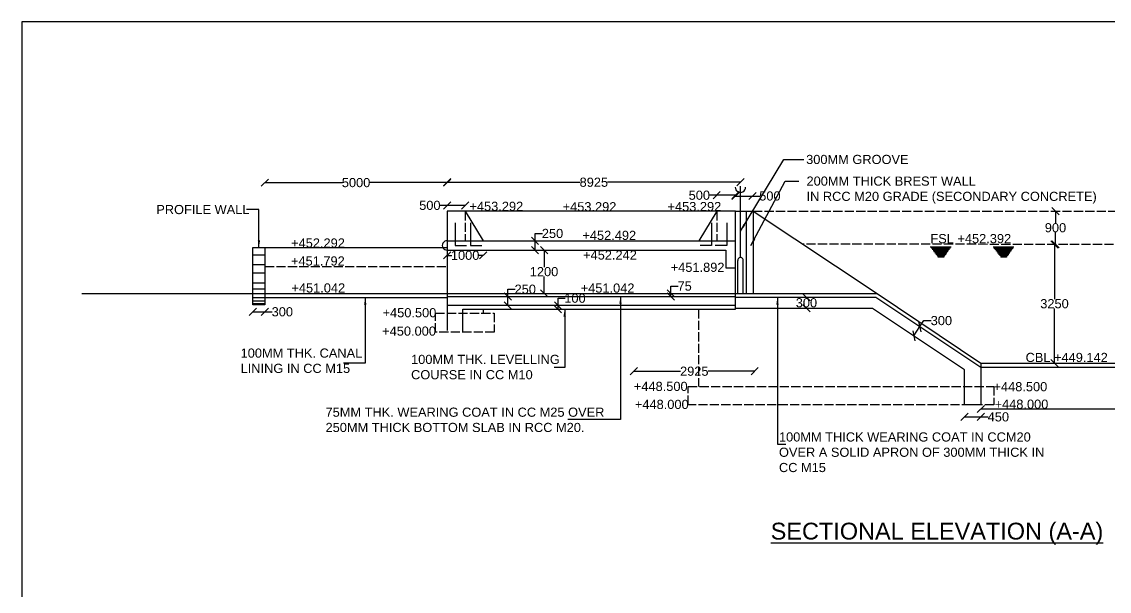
# Model space of a CAD drawing. Header units: millimetres. Extents: x 5124 to 6568637, y 2311 to 91879094.
# Drawn here: x 3738032 to 3752270, y 45948321 to 45955780 of the extents above; entities that cross this region are included whole.
import ezdxf

# ---------------------------------------------------------------- set-up
doc = ezdxf.new("R2010")
doc.units = ezdxf.units.MM
doc.header["$MEASUREMENT"] = 0
doc.linetypes.add('ACAD_ISO02W100', pattern=[15, 12, -3])
for name, color, linetype in [('DIMENSION', 7, 'Continuous'), ('DRAWING', 7, 'Continuous'), ('TEXT', 7, 'Continuous')]:
    doc.layers.add(name, color=color, linetype=linetype)
doc.styles.get("Standard").update_dxf_attribs({"font": 'arial.ttf', "height": 120})
doc.dimstyles.get("Standard").update_dxf_attribs({"dimtxt": 200, "dimasz": 110, "dimexe": 0.18, "dimexo": 0.0625, "dimgap": 0.09, "dimtad": 0, "dimtih": 1, "dimtoh": 1, "dimdec": 0, "dimzin": 0, "dimdsep": 46, "dimtxsty": 'Standard', "dimblk": 'OBLIQUE', "dimcen": 0.09, "dimse1": 1, "dimse2": 1, "dimadec": 0, "dimazin": 0, "dimtfac": 1, "dimtdec": 0, "dimtofl": 0, "dimtmove": 0, "dimatfit": 3, "dimfxl": 1, "dimtolj": 1, "dimtzin": 0, "dimarcsym": 0})

# ---------------------------------------------------------------- blocks, each defined once
blk = doc.blocks.new('_Oblique')
at = {"color": 0, "linetype": 'ByBlock', "lineweight": -2}
blk.add_line((-0.5, -0.5), (0.5, 0.5), dxfattribs=at)
blk = doc.blocks.new('*D91')
at = {"layer": 'Defpoints', "color": 0, "linetype": 'Continuous', "transparency": 16777216}
for p in [(3743602, 45953672), (3741216, 45952823), (3743602, 45952823)]:
    blk.add_point(p, dxfattribs=at)
at = {"layer": 'DIMENSION', "color": 0, "linetype": 'Continuous', "lineweight": -2, "transparency": 16777216}
for p, q in [((3741216, 45953672), (3742230, 45953672)), ((3743602, 45953672), (3742588, 45953672))]:
    blk.add_line(p, q, dxfattribs=at)
at = {"layer": 'DIMENSION', "color": 0, "linetype": 'Continuous', "lineweight": -2, "transparency": 16777216, "xscale": 95, "yscale": 95, "zscale": 95, "rotation": 180}
blk.add_blockref('_Oblique', (3741216, 45953672), dxfattribs=at)
at = {"layer": 'DIMENSION', "color": 0, "linetype": 'Continuous', "lineweight": -2, "transparency": 16777216, "xscale": 95, "yscale": 95, "zscale": 95}
blk.add_blockref('_Oblique', (3743602, 45953672), dxfattribs=at)
at = {"layer": 'DIMENSION', "color": 0, "linetype": 'Continuous', "transparency": 16777216, "insert": (3742409, 45953672), "char_height": 120, "attachment_point": 5}
blk.add_mtext('\\A1;5000', dxfattribs=at)
blk = doc.blocks.new('*D92')
at = {"layer": 'Defpoints', "color": 0, "linetype": 'Continuous', "transparency": 16777216}
for p in [(3743602, 45953374), (3743602, 45953297), (3743838, 45953297)]:
    blk.add_point(p, dxfattribs=at)
at = {"layer": 'DIMENSION', "color": 0, "linetype": 'Continuous', "lineweight": -2, "transparency": 16777216}
for p, q in [((3743602, 45953374), (3743507, 45953374)), ((3743838, 45953374), (3743602, 45953374))]:
    blk.add_line(p, q, dxfattribs=at)
at = {"layer": 'DIMENSION', "color": 0, "linetype": 'Continuous', "lineweight": -2, "transparency": 16777216, "xscale": 95, "yscale": 95, "zscale": 95, "rotation": 180}
blk.add_blockref('_Oblique', (3743602, 45953374), dxfattribs=at)
at = {"layer": 'DIMENSION', "color": 0, "linetype": 'Continuous', "lineweight": -2, "transparency": 16777216, "xscale": 95, "yscale": 95, "zscale": 95}
blk.add_blockref('_Oblique', (3743838, 45953374), dxfattribs=at)
at = {"layer": 'DIMENSION', "color": 0, "linetype": 'Continuous', "transparency": 16777216, "insert": (3743375, 45953374), "char_height": 120, "attachment_point": 5}
blk.add_mtext('\\A1;500', dxfattribs=at)
blk = doc.blocks.new('*D93')
at = {"layer": 'Defpoints', "color": 0, "linetype": 'Continuous', "transparency": 16777216}
for p in [(3744752, 45952910), (3744752, 45952910), (3744752, 45952789)]:
    blk.add_point(p, dxfattribs=at)
at = {"layer": 'DIMENSION', "color": 0, "linetype": 'Continuous', "lineweight": -2, "transparency": 16777216}
for p, q in [((3744752, 45952910), (3744752, 45953006)), ((3744752, 45953006), (3744848, 45953006)), ((3744752, 45952789), (3744752, 45952910))]:
    blk.add_line(p, q, dxfattribs=at)
at = {"layer": 'DIMENSION', "color": 0, "linetype": 'Continuous', "lineweight": -2, "transparency": 16777216, "xscale": 95, "yscale": 95, "zscale": 95}
for p, rotation in [((3744752, 45952910), 90), ((3744752, 45952789), 270)]:
    blk.add_blockref('_Oblique', p, dxfattribs=dict(at, rotation=rotation))
at = {"layer": 'DIMENSION', "color": 0, "linetype": 'Continuous', "transparency": 16777216, "insert": (3744981, 45953006), "char_height": 120, "attachment_point": 5}
blk.add_mtext('\\A1;250', dxfattribs=at)
blk = doc.blocks.new('*D94')
at = {"layer": 'Defpoints', "color": 0, "linetype": 'Continuous', "transparency": 16777216}
for p in [(3743602, 45952789), (3744072, 45952910), (3744072, 45952720)]:
    blk.add_point(p, dxfattribs=at)
at = {"layer": 'DIMENSION', "color": 0, "linetype": 'Continuous', "lineweight": -2, "transparency": 16777216}
for p, q in [((3743602, 45952720), (3743664, 45952720)), ((3744072, 45952720), (3744011, 45952720))]:
    blk.add_line(p, q, dxfattribs=at)
at = {"layer": 'DIMENSION', "color": 0, "linetype": 'Continuous', "lineweight": -2, "transparency": 16777216, "xscale": 95, "yscale": 95, "zscale": 95, "rotation": 180}
blk.add_blockref('_Oblique', (3743602, 45952720), dxfattribs=at)
at = {"layer": 'DIMENSION', "color": 0, "linetype": 'Continuous', "lineweight": -2, "transparency": 16777216, "xscale": 95, "yscale": 95, "zscale": 95}
blk.add_blockref('_Oblique', (3744072, 45952720), dxfattribs=at)
at = {"layer": 'DIMENSION', "color": 0, "linetype": 'Continuous', "transparency": 16777216, "insert": (3743837, 45952720), "char_height": 120, "attachment_point": 5}
blk.add_mtext('\\A1;1000', dxfattribs=at)
blk = doc.blocks.new('*D95')
at = {"layer": 'Defpoints', "color": 0, "linetype": 'Continuous', "transparency": 16777216}
for p in [(3744870, 45952789), (3744870, 45952222), (3744870, 45952222)]:
    blk.add_point(p, dxfattribs=at)
at = {"layer": 'DIMENSION', "color": 0, "linetype": 'Continuous', "lineweight": -2, "transparency": 16777216}
for p, q in [((3744870, 45952789), (3744870, 45952567)), ((3744870, 45952222), (3744870, 45952444))]:
    blk.add_line(p, q, dxfattribs=at)
at = {"layer": 'DIMENSION', "color": 0, "linetype": 'Continuous', "lineweight": -2, "transparency": 16777216, "xscale": 95, "yscale": 95, "zscale": 95}
for p, rotation in [((3744870, 45952789), 90), ((3744870, 45952222), 270)]:
    blk.add_blockref('_Oblique', p, dxfattribs=dict(at, rotation=rotation))
at = {"layer": 'DIMENSION', "color": 0, "linetype": 'Continuous', "transparency": 16777216, "insert": (3744870, 45952506), "char_height": 120, "attachment_point": 5}
blk.add_mtext('\\A1;1200', dxfattribs=at)
blk = doc.blocks.new('*D96')
at = {"layer": 'Defpoints', "color": 0, "linetype": 'Continuous', "transparency": 16777216}
for p in [(3744396, 45952181), (3744471, 45952181), (3744471, 45952062)]:
    blk.add_point(p, dxfattribs=at)
at = {"layer": 'DIMENSION', "color": 0, "linetype": 'Continuous', "lineweight": -2, "transparency": 16777216}
for p, q in [((3744396, 45952181), (3744396, 45952276)), ((3744396, 45952276), (3744490, 45952276)), ((3744396, 45952062), (3744396, 45952181))]:
    blk.add_line(p, q, dxfattribs=at)
at = {"layer": 'DIMENSION', "color": 0, "linetype": 'Continuous', "lineweight": -2, "transparency": 16777216, "xscale": 95, "yscale": 95, "zscale": 95}
for p, rotation in [((3744396, 45952181), 90), ((3744396, 45952062), 270)]:
    blk.add_blockref('_Oblique', p, dxfattribs=dict(at, rotation=rotation))
at = {"layer": 'DIMENSION', "color": 0, "linetype": 'Continuous', "transparency": 16777216, "insert": (3744624, 45952276), "char_height": 120, "attachment_point": 5}
blk.add_mtext('\\A1;250', dxfattribs=at)
blk = doc.blocks.new('*D97')
at = {"layer": 'Defpoints', "color": 0, "linetype": 'Continuous', "transparency": 16777216}
for p in [(3745053, 45952062), (3745062, 45952062), (3745062, 45952013)]:
    blk.add_point(p, dxfattribs=at)
at = {"layer": 'DIMENSION', "color": 0, "linetype": 'Continuous', "lineweight": -2, "transparency": 16777216}
for p, q in [((3745053, 45952062), (3745053, 45952158)), ((3745053, 45952158), (3745148, 45952158)), ((3745053, 45952013), (3745053, 45952062))]:
    blk.add_line(p, q, dxfattribs=at)
at = {"layer": 'DIMENSION', "color": 0, "linetype": 'Continuous', "lineweight": -2, "transparency": 16777216, "xscale": 95, "yscale": 95, "zscale": 95}
for p, rotation in [((3745053, 45952062), 90), ((3745053, 45952013), 270)]:
    blk.add_blockref('_Oblique', p, dxfattribs=dict(at, rotation=rotation))
at = {"layer": 'DIMENSION', "color": 0, "linetype": 'Continuous', "transparency": 16777216, "insert": (3745275, 45952158), "char_height": 120, "attachment_point": 5}
blk.add_mtext('\\A1;100', dxfattribs=at)
blk = doc.blocks.new('*D98')
at = {"layer": 'Defpoints', "color": 0, "linetype": 'Continuous', "transparency": 16777216}
for p in [(3746530, 45952222), (3746530, 45952222), (3746530, 45952181)]:
    blk.add_point(p, dxfattribs=at)
at = {"layer": 'DIMENSION', "color": 0, "linetype": 'Continuous', "lineweight": -2, "transparency": 16777216}
for p, q in [((3746530, 45952222), (3746530, 45952317)), ((3746530, 45952317), (3746626, 45952317)), ((3746530, 45952181), (3746530, 45952222))]:
    blk.add_line(p, q, dxfattribs=at)
at = {"layer": 'DIMENSION', "color": 0, "linetype": 'Continuous', "lineweight": -2, "transparency": 16777216, "xscale": 95, "yscale": 95, "zscale": 95}
for p, rotation in [((3746530, 45952222), 90), ((3746530, 45952181), 270)]:
    blk.add_blockref('_Oblique', p, dxfattribs=dict(at, rotation=rotation))
at = {"layer": 'DIMENSION', "color": 0, "linetype": 'Continuous', "transparency": 16777216, "insert": (3746711, 45952317), "char_height": 120, "attachment_point": 5}
blk.add_mtext('\\A1;75', dxfattribs=at)
blk = doc.blocks.new('*D99')
at = {"layer": 'Defpoints', "color": 0, "linetype": 'Continuous', "transparency": 16777216}
for p in [(3747442, 45953677), (3743602, 45953297), (3747442, 45953297)]:
    blk.add_point(p, dxfattribs=at)
at = {"layer": 'DIMENSION', "color": 0, "linetype": 'Continuous', "lineweight": -2, "transparency": 16777216}
for p, q in [((3743602, 45953677), (3745342, 45953677)), ((3747442, 45953677), (3745702, 45953677))]:
    blk.add_line(p, q, dxfattribs=at)
at = {"layer": 'DIMENSION', "color": 0, "linetype": 'Continuous', "lineweight": -2, "transparency": 16777216, "xscale": 95, "yscale": 95, "zscale": 95, "rotation": 180}
blk.add_blockref('_Oblique', (3743602, 45953677), dxfattribs=at)
at = {"layer": 'DIMENSION', "color": 0, "linetype": 'Continuous', "lineweight": -2, "transparency": 16777216, "xscale": 95, "yscale": 95, "zscale": 95}
blk.add_blockref('_Oblique', (3747442, 45953677), dxfattribs=at)
at = {"layer": 'DIMENSION', "color": 0, "linetype": 'Continuous', "transparency": 16777216, "insert": (3745522, 45953677), "char_height": 120, "attachment_point": 5}
blk.add_mtext('\\A1;8925', dxfattribs=at)
blk = doc.blocks.new('*D100')
at = {"layer": 'Defpoints', "color": 0, "linetype": 'Continuous', "transparency": 16777216}
for p in [(3747130, 45953507), (3747130, 45953297), (3747378, 45953297)]:
    blk.add_point(p, dxfattribs=at)
at = {"layer": 'DIMENSION', "color": 0, "linetype": 'Continuous', "lineweight": -2, "transparency": 16777216}
for p, q in [((3747130, 45953507), (3747036, 45953507)), ((3747378, 45953507), (3747130, 45953507))]:
    blk.add_line(p, q, dxfattribs=at)
at = {"layer": 'DIMENSION', "color": 0, "linetype": 'Continuous', "lineweight": -2, "transparency": 16777216, "xscale": 95, "yscale": 95, "zscale": 95, "rotation": 180}
blk.add_blockref('_Oblique', (3747130, 45953507), dxfattribs=at)
at = {"layer": 'DIMENSION', "color": 0, "linetype": 'Continuous', "lineweight": -2, "transparency": 16777216, "xscale": 95, "yscale": 95, "zscale": 95}
blk.add_blockref('_Oblique', (3747378, 45953507), dxfattribs=at)
at = {"layer": 'DIMENSION', "color": 0, "linetype": 'Continuous', "transparency": 16777216, "insert": (3746903, 45953507), "char_height": 120, "attachment_point": 5}
blk.add_mtext('\\A1;500', dxfattribs=at)
blk = doc.blocks.new('*D88')
at = {"layer": 'Defpoints', "color": 0, "linetype": 'Continuous', "transparency": 16777216}
for p in [(3747378, 45953507), (3747599, 45953497), (3747599, 45953297)]:
    blk.add_point(p, dxfattribs=at)
at = {"layer": 'DIMENSION', "color": 0, "linetype": 'Continuous', "lineweight": -2, "transparency": 16777216}
for p, q in [((3747378, 45953497), (3747599, 45953497)), ((3747599, 45953497), (3747694, 45953497))]:
    blk.add_line(p, q, dxfattribs=at)
at = {"layer": 'DIMENSION', "color": 0, "linetype": 'Continuous', "lineweight": -2, "transparency": 16777216, "xscale": 95, "yscale": 95, "zscale": 95, "rotation": 180}
blk.add_blockref('_Oblique', (3747378, 45953497), dxfattribs=at)
at = {"layer": 'DIMENSION', "color": 0, "linetype": 'Continuous', "lineweight": -2, "transparency": 16777216, "xscale": 95, "yscale": 95, "zscale": 95}
blk.add_blockref('_Oblique', (3747599, 45953497), dxfattribs=at)
at = {"layer": 'DIMENSION', "color": 0, "linetype": 'Continuous', "transparency": 16777216, "insert": (3747827, 45953497), "char_height": 120, "attachment_point": 5}
blk.add_mtext('\\A1;500', dxfattribs=at)
blk = doc.blocks.new('*D101')
at = {"layer": 'Defpoints', "color": 0, "linetype": 'Continuous', "transparency": 16777216}
for p in [(3748278, 45952170), (3748305, 45952170), (3748296, 45952026)]:
    blk.add_point(p, dxfattribs=at)
at = {"layer": 'DIMENSION', "color": 0, "linetype": 'Continuous', "lineweight": -2, "transparency": 16777216}
for p, q in [((3748305, 45952170), (3748305, 45952159)), ((3748305, 45952026), (3748305, 45952037))]:
    blk.add_line(p, q, dxfattribs=at)
at = {"layer": 'DIMENSION', "color": 0, "linetype": 'Continuous', "lineweight": -2, "transparency": 16777216, "xscale": 95, "yscale": 95, "zscale": 95}
for p, rotation in [((3748305, 45952170), 90), ((3748305, 45952026), 270)]:
    blk.add_blockref('_Oblique', p, dxfattribs=dict(at, rotation=rotation))
at = {"layer": 'DIMENSION', "color": 0, "linetype": 'Continuous', "transparency": 16777216, "insert": (3748305, 45952098), "char_height": 120, "attachment_point": 5}
blk.add_mtext('\\A1;300', dxfattribs=at)
blk = doc.blocks.new('*D102')
at = {"layer": 'Defpoints', "color": 0, "linetype": 'Continuous', "transparency": 16777216}
for p in [(3749792, 45951786), (3749792, 45951786), (3749711, 45951665)]:
    blk.add_point(p, dxfattribs=at)
at = {"layer": 'DIMENSION', "color": 0, "linetype": 'Continuous', "lineweight": -2, "transparency": 16777216}
for p, q in [((3749711, 45951665), (3749792, 45951786)), ((3749792, 45951786), (3749844, 45951865)), ((3749844, 45951865), (3749939, 45951865))]:
    blk.add_line(p, q, dxfattribs=at)
at = {"layer": 'DIMENSION', "color": 0, "linetype": 'Continuous', "lineweight": -2, "transparency": 16777216, "xscale": 95, "yscale": 95, "zscale": 95}
for p, rotation in [((3749792, 45951786), 56.37248242708769), ((3749711, 45951665), 236.3724824270877)]:
    blk.add_blockref('_Oblique', p, dxfattribs=dict(at, rotation=rotation))
at = {"layer": 'DIMENSION', "color": 0, "linetype": 'Continuous', "transparency": 16777216, "insert": (3750072, 45951865), "char_height": 120, "attachment_point": 5}
blk.add_mtext('\\A1;300', dxfattribs=at)
blk = doc.blocks.new('*D103')
at = {"layer": 'Defpoints', "color": 0, "linetype": 'Continuous', "transparency": 16777216}
for p in [(3751553, 45952863), (3752589, 45952863), (3752588, 45951308)]:
    blk.add_point(p, dxfattribs=at)
at = {"layer": 'DIMENSION', "color": 0, "linetype": 'Continuous', "lineweight": -2, "transparency": 16777216}
for p, q in [((3751553, 45952863), (3751553, 45952147)), ((3751553, 45951308), (3751553, 45952024))]:
    blk.add_line(p, q, dxfattribs=at)
at = {"layer": 'DIMENSION', "color": 0, "linetype": 'Continuous', "lineweight": -2, "transparency": 16777216, "xscale": 95, "yscale": 95, "zscale": 95}
for p, rotation in [((3751553, 45952863), 90), ((3751553, 45951308), 270)]:
    blk.add_blockref('_Oblique', p, dxfattribs=dict(at, rotation=rotation))
at = {"layer": 'DIMENSION', "color": 0, "linetype": 'Continuous', "transparency": 16777216, "insert": (3751553, 45952086), "char_height": 120, "attachment_point": 5}
blk.add_mtext('\\A1;3250', dxfattribs=at)
blk = doc.blocks.new('*D104')
at = {"layer": 'Defpoints', "color": 0, "linetype": 'Continuous', "transparency": 16777216}
for p in [(3751554, 45953297), (3751566, 45953297), (3751554, 45952864)]:
    blk.add_point(p, dxfattribs=at)
at = {"layer": 'DIMENSION', "color": 0, "linetype": 'Continuous', "lineweight": -2, "transparency": 16777216}
for p, q in [((3751566, 45953297), (3751566, 45953142)), ((3751566, 45952864), (3751566, 45953019))]:
    blk.add_line(p, q, dxfattribs=at)
at = {"layer": 'DIMENSION', "color": 0, "linetype": 'Continuous', "lineweight": -2, "transparency": 16777216, "xscale": 95, "yscale": 95, "zscale": 95}
for p, rotation in [((3751566, 45953297), 90), ((3751566, 45952864), 270)]:
    blk.add_blockref('_Oblique', p, dxfattribs=dict(at, rotation=rotation))
at = {"layer": 'DIMENSION', "color": 0, "linetype": 'Continuous', "transparency": 16777216, "insert": (3751566, 45953081), "char_height": 120, "attachment_point": 5}
blk.add_mtext('\\A1;900', dxfattribs=at)
blk = doc.blocks.new('*D105')
at = {"layer": 'Defpoints', "color": 0, "linetype": 'Continuous', "transparency": 16777216}
for p in [(3746046, 45951202), (3747628, 45951082), (3746046, 45951064)]:
    blk.add_point(p, dxfattribs=at)
at = {"layer": 'DIMENSION', "color": 0, "linetype": 'Continuous', "lineweight": -2, "transparency": 16777216}
for p, q in [((3746046, 45951202), (3746656, 45951202)), ((3747628, 45951202), (3747018, 45951202))]:
    blk.add_line(p, q, dxfattribs=at)
at = {"layer": 'DIMENSION', "color": 0, "linetype": 'Continuous', "lineweight": -2, "transparency": 16777216, "xscale": 95, "yscale": 95, "zscale": 95, "rotation": 180}
blk.add_blockref('_Oblique', (3746046, 45951202), dxfattribs=at)
at = {"layer": 'DIMENSION', "color": 0, "linetype": 'Continuous', "lineweight": -2, "transparency": 16777216, "xscale": 95, "yscale": 95, "zscale": 95}
blk.add_blockref('_Oblique', (3747628, 45951202), dxfattribs=at)
at = {"layer": 'DIMENSION', "color": 0, "linetype": 'Continuous', "transparency": 16777216, "insert": (3746837, 45951202), "char_height": 120, "attachment_point": 5}
blk.add_mtext('\\A1;2925', dxfattribs=at)
blk = doc.blocks.new('*D106')
at = {"layer": 'Defpoints', "color": 0, "linetype": 'Continuous', "transparency": 16777216}
for p in [(3750374, 45950764), (3750588, 45950764), (3750588, 45950604)]:
    blk.add_point(p, dxfattribs=at)
at = {"layer": 'DIMENSION', "color": 0, "linetype": 'Continuous', "lineweight": -2, "transparency": 16777216}
for p, q in [((3750374, 45950604), (3750588, 45950604)), ((3750588, 45950604), (3750684, 45950604))]:
    blk.add_line(p, q, dxfattribs=at)
at = {"layer": 'DIMENSION', "color": 0, "linetype": 'Continuous', "lineweight": -2, "transparency": 16777216, "xscale": 95, "yscale": 95, "zscale": 95, "rotation": 180}
blk.add_blockref('_Oblique', (3750374, 45950604), dxfattribs=at)
at = {"layer": 'DIMENSION', "color": 0, "linetype": 'Continuous', "lineweight": -2, "transparency": 16777216, "xscale": 95, "yscale": 95, "zscale": 95}
blk.add_blockref('_Oblique', (3750588, 45950604), dxfattribs=at)
at = {"layer": 'DIMENSION', "color": 0, "linetype": 'Continuous', "transparency": 16777216, "insert": (3750818, 45950604), "char_height": 120, "attachment_point": 5}
blk.add_mtext('\\A1;450', dxfattribs=at)
blk = doc.blocks.new('*D107')
at = {"layer": 'Defpoints', "color": 0, "linetype": 'Continuous', "transparency": 16777216}
for p in [(3755560, 45951256), (3750588, 45950764), (3755560, 45950708)]:
    blk.add_point(p, dxfattribs=at)
at = {"layer": 'DIMENSION', "color": 0, "linetype": 'Continuous', "lineweight": -2, "transparency": 16777216}
for p, q in [((3750588, 45950708), (3752854, 45950708)), ((3755560, 45950708), (3753294, 45950708))]:
    blk.add_line(p, q, dxfattribs=at)
at = {"layer": 'DIMENSION', "color": 0, "linetype": 'Continuous', "lineweight": -2, "transparency": 16777216, "xscale": 95, "yscale": 95, "zscale": 95, "rotation": 180}
blk.add_blockref('_Oblique', (3750588, 45950708), dxfattribs=at)
at = {"layer": 'DIMENSION', "color": 0, "linetype": 'Continuous', "lineweight": -2, "transparency": 16777216, "xscale": 95, "yscale": 95, "zscale": 95}
blk.add_blockref('_Oblique', (3755560, 45950708), dxfattribs=at)
at = {"layer": 'DIMENSION', "color": 0, "linetype": 'Continuous', "transparency": 16777216, "insert": (3753074, 45950708), "char_height": 120, "attachment_point": 5}
blk.add_mtext('\\A1;10400', dxfattribs=at)
blk = doc.blocks.new('*D108')
at = {"layer": 'Defpoints', "color": 0, "linetype": 'Continuous', "transparency": 16777216}
for p in [(3741059, 45952070.5), (3741216, 45952070.5), (3741216, 45951980)]:
    blk.add_point(p, dxfattribs=at)
at = {"layer": 'DIMENSION', "color": 0, "linetype": 'Continuous', "lineweight": -2, "transparency": 16777216}
for p, q in [((3741059, 45951980), (3741216, 45951980)), ((3741216, 45951980), (3741311, 45951980))]:
    blk.add_line(p, q, dxfattribs=at)
at = {"layer": 'DIMENSION', "color": 0, "linetype": 'Continuous', "lineweight": -2, "transparency": 16777216, "xscale": 95, "yscale": 95, "zscale": 95, "rotation": 180}
blk.add_blockref('_Oblique', (3741059, 45951980), dxfattribs=at)
at = {"layer": 'DIMENSION', "color": 0, "linetype": 'Continuous', "lineweight": -2, "transparency": 16777216, "xscale": 95, "yscale": 95, "zscale": 95}
blk.add_blockref('_Oblique', (3741216, 45951980), dxfattribs=at)
at = {"layer": 'DIMENSION', "color": 0, "linetype": 'Continuous', "transparency": 16777216, "insert": (3741443.409236, 45951980), "char_height": 120, "attachment_point": 5}
blk.add_mtext('\\A1;300', dxfattribs=at)

msp = doc.modelspace()

# ---------------------------------------------------------------- linework, layer by layer
at = {"layer": 'DRAWING', "linetype": 'Continuous'}
for p, q in [((3749926, 45952832.5), (3750200.5, 45952832.5)), ((3750748, 45952832), (3751022.5, 45952832)), ((3750104.5, 45952695), (3750030.5, 45952695)), ((3750926.5, 45952694.5), (3750852.5, 45952694.5))]:
    msp.add_line(p, q, dxfattribs=at)
for points in [[(3775277.5, 45955779.5), (3738032, 45955779.5), (3738032, 45930580), (3775277.5, 45930580)], [(3741216, 45952070.5), (3741059, 45952070.5), (3741059, 45952823), (3741216, 45952823)]]:
    msp.add_lwpolyline(points, close=True, dxfattribs=at)
for points in [[(3747441.8, 45952692), (3747441.8, 45953624.5)], [(3743808.5, 45951712), (3743808.5, 45952013), (3747378.5, 45952013), (3747378.5, 45953297), (3743602, 45953297), (3743602, 45952823)], [(3743838, 45953297), (3744072.5, 45952910.5)], [(3747130.5, 45953297), (3746896, 45952910.5)], [(3747378.5, 45953297), (3747606.5, 45953297), (3749232, 45952222.3)], [(3747517.5, 45953297), (3747517.5, 45952222.3)], [(3747606.5, 45953297), (3747606.5, 45952222.3)], [(3750588.5, 45951308), (3755560, 45951308), (3758529.5, 45953298), (3759004, 45953298)], [(3750588.5, 45951256), (3755560, 45951256), (3758529.5, 45953246), (3759004, 45953246)], [(3743706, 45953147.5), (3743706, 45952847), (3743856, 45952847)], [(3743905, 45953147.5), (3743905, 45952847), (3744055, 45952847)], [(3747063.5, 45953147.5), (3747063.5, 45952847), (3746913.5, 45952847)], [(3747262.5, 45953147.5), (3747262.5, 45952847), (3747112.5, 45952847)], [(3741216, 45952823), (3743602, 45952823), (3743602, 45951735.5)], [(3743602, 45952910.5), (3747378.5, 45952910.5)], [(3743602, 45952789), (3747248.5, 45952789)], [(3747248.5, 45952789), (3747248.5, 45952556), (3747378.5, 45952556)], [(3749938.1, 45952816.6), (3750189.4, 45952816.6)], [(3749950.2, 45952800.6), (3750178.2, 45952800.6)], [(3749962.3, 45952784.7), (3750167.1, 45952784.7)], [(3750760.1, 45952816.1), (3751011.4, 45952816.1)], [(3750772.2, 45952800.1), (3751000.2, 45952800.1)], [(3750784.3, 45952784.2), (3750989.1, 45952784.2)], [(3741059, 45952727), (3741216, 45952727)], [(3747407.5, 45952222.3), (3747407.5, 45952654)], [(3747476, 45952222.3), (3747476, 45952654)], [(3749974.4, 45952768.8), (3750156, 45952768.8)], [(3749986.6, 45952752.8), (3750144.9, 45952752.8)], [(3749998.7, 45952736.9), (3750133.7, 45952736.9)], [(3750010.8, 45952721), (3750122.6, 45952721)], [(3750022.9, 45952705), (3750111.5, 45952705)], [(3750796.4, 45952768.3), (3750978, 45952768.3)], [(3750808.6, 45952752.3), (3750966.9, 45952752.3)], [(3750820.7, 45952736.4), (3750955.7, 45952736.4)], [(3750832.8, 45952720.5), (3750944.6, 45952720.5)], [(3750844.9, 45952704.5), (3750933.5, 45952704.5)], [(3741059, 45952598), (3741216, 45952598)], [(3741059, 45952489), (3741216, 45952489)], [(3741059, 45952358), (3741216, 45952358)], [(3738818.5, 45952222.3), (3749232, 45952222.3)], [(3741059, 45952282), (3741216, 45952282)], [(3749232, 45952222.3), (3750588.5, 45951308), (3750588.5, 45951256)], [(3741059, 45952169.5), (3741216, 45952169.5)], [(3741059, 45952122.5), (3741216, 45952122.5)], [(3741059, 45952090.5), (3741216, 45952090.5)], [(3741216, 45952169.5), (3743602, 45952169.5)], [(3743602, 45952181), (3747378.5, 45952181)], [(3747378.5, 45952170.5), (3749213.5, 45952170.5), (3750588.5, 45951256), (3750588.5, 45950764), (3750374, 45950764), (3750374, 45951221), (3749171.5, 45952025.5), (3747378.5, 45952025.5)], [(3747378.5, 45952062.5), (3743602, 45952062.5)], [(3744073.5, 45952013), (3744073.5, 45951964)]]:
    msp.add_lwpolyline(points, dxfattribs=at)
at = {"layer": 'DRAWING', "linetype": 'ACAD_ISO02W100', "ltscale": 10}
for points in [[(3743838, 45953297), (3743838, 45952910.5)], [(3747130.5, 45953297), (3747130.5, 45952910.5)], [(3747606.5, 45953297), (3758529.5, 45953298)], [(3757875.7, 45952859.9), (3748258.8, 45952865.7)], [(3741216, 45952574), (3743602, 45952574)], [(3746893.5, 45952013), (3746893.5, 45951004)]]:
    msp.add_lwpolyline(points, dxfattribs=at)
for points in [[(3743448.5, 45951964), (3744219, 45951964), (3744219, 45951712), (3743448.5, 45951712)], [(3750760.5, 45950764), (3746756.5, 45950764), (3746756.5, 45951004), (3750760.5, 45951004)]]:
    msp.add_lwpolyline(points, close=True, dxfattribs=at)
at = {"layer": 'DRAWING', "linetype": 'Continuous'}
for centre, radius, start, end in [((3747440.7, 45953612.3), 67.8, 177.69617, 1.03534), ((3743597.3, 45952849.8), 60.9, 85.56138, 274.43862), ((3747441.8, 45952657.6), 34.4, 353.99099, 186.00901)]:
    msp.add_arc(centre, radius, start, end, dxfattribs=at)

# ---------------------------------------------------------------- texts
at = {"layer": 'TEXT'}
msp.add_text('%%USECTIONAL ELEVATION (A-A)', height=220, dxfattribs=at).set_placement((3747837.2, 45948998.4))
at = {"layer": 'TEXT', "linetype": 'Continuous', "char_height": 120, "attachment_point": 1}
for s, insert, width in [('300MM GROOVE', (3748301.4, 45954036), 1655.916), ('200MM THICK BREST WALL\\PIN RCC M20 GRADE (SECONDARY CONCRETE)', (3748306.4, 45953752.6), 3899.711), ('PROFILE WALL', (3739793.2, 45953380), 1215.607), ('+453.292', (3743893.4, 45953422), 696.234), ('+453.292', (3745113.4, 45953416.5), 696.234), ('+453.292', (3746486.4, 45953419), 696.234), ('+452.292', (3741558.7, 45952941.5), 696.234), ('+452.492', (3745371.9, 45953041.5), 696.234), ('FSL +452.392', (3749928.1, 45952999.3), 1538.295), ('+452.242', (3745381.4, 45952784.5), 696.234), ('+451.792', (3741556.9, 45952706.5), 696.234), ('+451.892', (3746528.4, 45952623.3), 696.234), ('+451.042', (3741562.4, 45952353.3), 696.234), ('+451.042', (3745349.9, 45952351.5), 696.234), ('+450.500', (3742755.9, 45952028.8), 696.234), ('+450.000', (3742750.9, 45951788), 696.234), ('100MM THK. CANAL \\PLINING IN CC M15', (3740897.3, 45951499.9), 2036.372), ('100MM THK. LEVELLING  \\PCOURSE IN CC M10', (3743129.1, 45951417.1), 2036.372), ('CBL +449.142', (3751174.4, 45951443), 1538.295), ('+448.500', (3746045.9, 45951064), 696.234), (' +448.500', (3750707.9, 45951060.1), 743.628), ('+448.000', (3746059.4, 45950828), 696.234), (' +448.000', (3750722, 45950831), 743.628), ('75MM THK. WEARING COAT IN CC M25 OVER 250MM THICK BOTTOM SLAB IN RCC M20.', (3742009.2, 45950726), 3898.908), ('100MM THICK WEARING COAT IN CCM20\\POVER A SOLID APRON OF 300MM THICK IN \\PCC M15', (3747945.5, 45950401.5), 3461.964)]:
    msp.add_mtext(s, dxfattribs=dict(at, insert=insert, width=width))

# ---------------------------------------------------------------- dimensions: what is measured, and where the dimension line sits
at = {"layer": 'DIMENSION', "linetype": 'Continuous'}
for base, p1, p2, text, picture, middle in [((3743602, 45953672.5), (3741216, 45952823), (3743602, 45952823), '5000', '*D91', (3742409, 45953672.5)), ((3747441.8, 45953677), (3743602, 45953297), (3747441.8, 45953297), '8925', '*D99', (3745521.9, 45953677)), ((3747130.5, 45953507), (3747378.5, 45953297), (3747130.5, 45953297), '500', '*D100', (3746903, 45953507)), ((3747599.1, 45953497), (3747378.5, 45953507), (3747599.1, 45953297), '500', '*D88', (3747826.5, 45953497)), ((3743602, 45953374.5), (3743838, 45953297), (3743602, 45953297), '500', '*D92', (3743374.5, 45953374.5)), ((3744072.5, 45952720), (3743602, 45952789), (3744072.5, 45952910.5), '1000', '*D94', (3743837.2, 45952720)), ((3741216, 45951980), (3741059, 45952070.5), (3741216, 45952070.5), '300', '*D108', (3741443.4, 45951980)), ((3746045.9, 45951202.5), (3747628.5, 45951082), (3746045.9, 45951064), '2925', '*D105', (3746837.2, 45951202.5)), ((3755560, 45950707.5), (3750588.5, 45950764), (3755560, 45951256), '10400', '*D107', (3753074.2, 45950707.5)), ((3750588.5, 45950603.5), (3750374, 45950764), (3750588.5, 45950764), '450', '*D106', (3750818.4, 45950603.5))]:
    dim = msp.add_linear_dim(base=base, p1=p1, p2=p2, text=text, dimstyle='Standard', override={"dimasz": 95, "dimarcsym": 1}, dxfattribs=at)
    dim.commit()
    dim.dimension.update_dxf_attribs({"geometry": picture, "text_midpoint": middle})
for base, p1, p2, text, picture, middle in [((3751566, 45953297.4), (3751553.8, 45952863.7), (3751553.7, 45953297.4), '900', '*D104', (3751566, 45953080.5)), ((3744752.5, 45952910.5), (3744752.5, 45952789), (3744752.5, 45952910.5), '250', '*D93', (3744981, 45953005.5)), ((3744870, 45952222.3), (3744870, 45952789), (3744870, 45952222.3), '1200', '*D95', (3744870, 45952505.6)), ((3751553.5, 45952863.1), (3752588.5, 45951308), (3752589.4, 45952863.1), '3250', '*D103', (3751553.5, 45952085.5)), ((3744395.5, 45952181), (3744471, 45952062.5), (3744471, 45952181), '250', '*D96', (3744624, 45952276)), ((3746530.5, 45952222.3), (3746530.5, 45952181), (3746530.5, 45952222.3), '75', '*D98', (3746711.5, 45952317.3)), ((3745053, 45952062.5), (3745062, 45952013), (3745062, 45952062.5), '100', '*D97', (3745274.8, 45952157.5)), ((3748305.5, 45952170.5), (3748296.5, 45952025.5), (3748277.5, 45952170.5), '300', '*D101', (3748305.5, 45952098))]:
    dim = msp.add_linear_dim(base=base, p1=p1, p2=p2, angle=90, text=text, dimstyle='Standard', override={"dimasz": 95, "dimarcsym": 1}, dxfattribs=at)
    dim.commit()
    dim.dimension.update_dxf_attribs({"geometry": picture, "text_midpoint": middle})
dim = msp.add_aligned_dim(p1=(3749711, 45951664.5), p2=(3749791.8, 45951785.9), distance=0, text='300', dimstyle='Standard', override={"dimasz": 95, "dimarcsym": 1}, dxfattribs=at)
dim.commit()
dim.dimension.update_dxf_attribs({"geometry": '*D102', "text_midpoint": (3750071.8, 45951865)})

# ---------------------------------------------------------------- leaders
at = {"layer": 'DRAWING', "linetype": 'Continuous'}
for points in [[(3747441.8, 45953037.5), (3748010.5, 45953975.5), (3748269.5, 45953975.5)], [(3747578, 45952849), (3748026.5, 45953693.5), (3748204.5, 45953693.5)], [(3741137.5, 45952823), (3741137.5, 45953320.5), (3740975, 45953320.5)], [(3742529, 45952169.5), (3742529, 45951309), (3742244, 45951309)], [(3745871, 45952181), (3745871, 45950569), (3745180.5, 45950569)], [(3747926, 45952170.5), (3747926, 45950248), (3748035, 45950248)], [(3745140, 45952013), (3745140, 45951252), (3745003, 45951252)]]:
    msp.add_leader(points, dimstyle='Standard', override={"dimasz": 95, "dimgap": 0.09, "dimtad": 0, "dimarcsym": 1}, dxfattribs=at)

doc.saveas('drawing.dxf')
